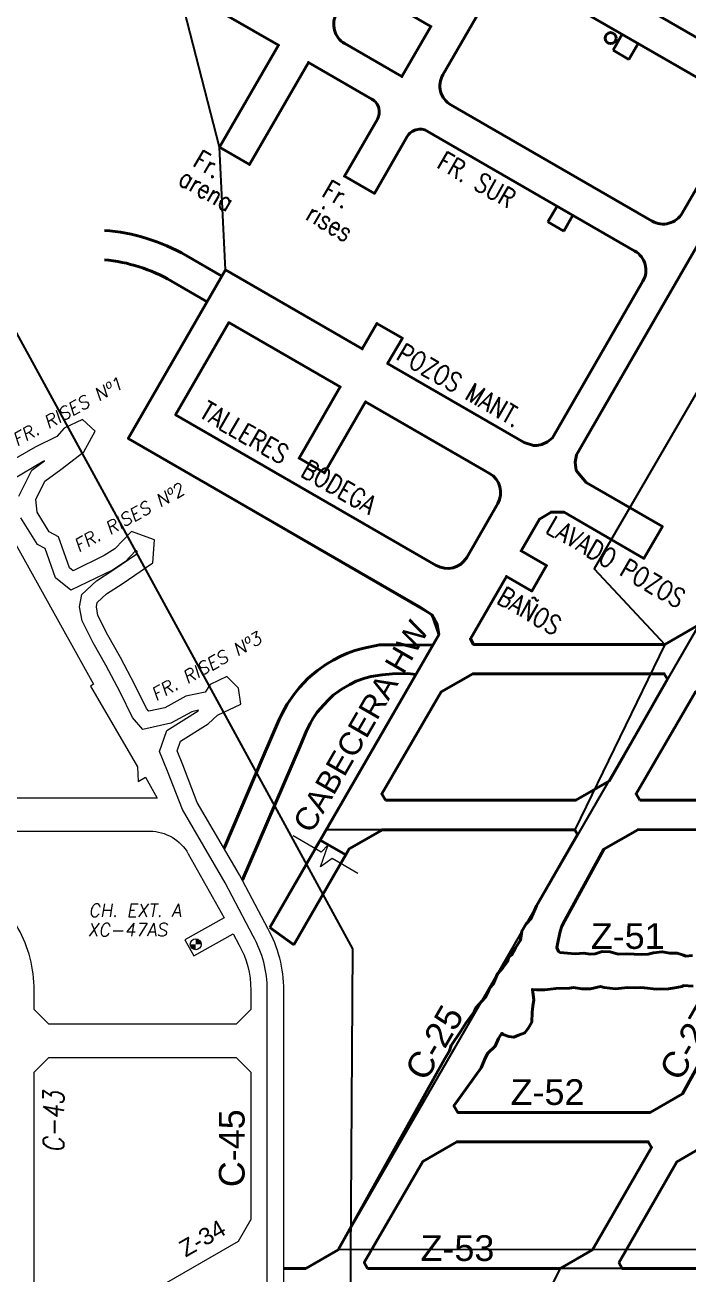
# Model space of a CAD drawing. Header units: millimetres. Extents: x -28 to 1943, y -5245 to 2752.
# Drawn here: x 841 to 931.3, y -364.5 to -194.4 of the extents above; entities that cross this region are included whole.
import ezdxf
from ezdxf.enums import TextEntityAlignment as Align

# ---------------------------------------------------------------- set-up
doc = ezdxf.new("R2010")
doc.units = ezdxf.units.MM
for name, color, linetype in [('144', 10, 'Continuous'), ('167', 10, 'Continuous'), ('205', 1, 'Continuous'), ('206', 10, 'Continuous')]:
    doc.layers.add(name, color=color, linetype=linetype)
doc.styles.add('1-1500', font='romans.shx', dxfattribs={"width": 0.8, "height": 3.75})
doc.styles.add('DG-T1-473 TO 560$0$Standard', font='arial.ttf')
doc.styles.add('DG-T1-473 TO 560$1$Standard', font='arial.ttf')
doc.styles.add('ROMANS', font='romans.shx', dxfattribs={"width": 0.8})

msp = doc.modelspace()

# ---------------------------------------------------------------- hatches: boundary and pattern name
at = {"lineweight": 20}
h = msp.add_hatch(color=8, dxfattribs=at)
h.paths.add_polyline_path([(864.258, -318.842), (864.258, -319.592), (865.008, -319.592, 0.4142136)])
h.paths.add_polyline_path([(864.258, -319.592), (863.508, -319.592, 0.4142136), (864.258, -320.342)])

# ---------------------------------------------------------------- linework, layer by layer
at = {"color": 3, "linetype": 'Continuous', "lineweight": 40}
for p, q in [((921.095, -197.827), (922.345, -195.662)), ((921.095, -197.827), (922.345, -195.662)), ((923.26, -199.077), (924.51, -196.912)), ((923.26, -199.077), (924.51, -196.912)), ((921.095, -197.827), (923.26, -199.077)), ((921.095, -197.827), (923.26, -199.077)), ((913.459, -219.053), (912.209, -221.218)), ((913.459, -219.053), (912.209, -221.218)), ((915.624, -220.303), (914.374, -222.468)), ((915.624, -220.303), (914.374, -222.468)), ((914.374, -222.468), (912.209, -221.218)), ((914.374, -222.468), (912.209, -221.218)), ((881.213, -305.405), (880.539, -306.573)), ((881.213, -305.405), (880.539, -306.573)), ((884.677, -307.405), (883.997, -308.583)), ((884.677, -307.405), (883.997, -308.583)), ((887.669, -363.748), (888.187, -363.747)), ((887.669, -363.748), (888.187, -363.747))]:
    msp.add_line(p, q, dxfattribs=at)
at = {"color": 7, "linetype": 'Continuous', "lineweight": 40}
for p, q in [((881.213, -305.405), (884.677, -307.405)), ((874.337, -317.314), (877.602, -319.66))]:
    msp.add_line(p, q, dxfattribs=at)
msp.add_lwpolyline([(895.792, -208.853), (924.068, -225.178), (895.792, -208.853, 0.4142136), (893.06, -209.585), (888.583, -217.34), (884.512, -214.99), (888.99, -207.235, 0.4142136), (888.257, -204.503), (879.597, -199.503), (871.572, -213.403), (867.502, -211.053), (875.527, -197.153), (861.888, -189.278), (864.238, -185.208), (877.877, -193.083), (894.777, -163.811), (898.847, -166.161), (894.297, -174.042), (938.768, -199.717, 0.4142136), (942.866, -198.619), (964.555, -161.052), (949.165, -161.052)], format="xyb", dxfattribs=at)
msp.add_lwpolyline([(895.792, -208.853), (924.068, -225.178), (895.792, -208.853, 0.4142136), (893.06, -209.585), (888.583, -217.34), (884.512, -214.99), (888.99, -207.235, 0.4142136), (888.257, -204.503), (879.597, -199.503), (871.572, -213.403), (867.502, -211.053), (875.527, -197.153), (861.888, -189.278), (864.238, -185.208), (877.877, -193.083), (894.777, -163.811), (898.847, -166.161), (894.297, -174.042), (938.768, -199.717, 0.4142136), (942.866, -198.619), (964.555, -161.052), (949.165, -161.052)], format="xyb", dxfattribs=at)
at = {"linetype": 'Continuous', "lineweight": 40}
for points in [[(894.545, -179.612, 0.4142136), (890.447, -180.71), (883.447, -192.835, 0.4142136), (884.545, -196.933), (892.34, -201.433), (896.29, -194.591), (891.656, -191.916), (893.756, -188.279), (898.39, -190.954), (902.34, -184.112)], [(894.545, -179.612, 0.4142136), (890.447, -180.71), (883.447, -192.835, 0.4142136), (884.545, -196.933), (892.34, -201.433), (896.29, -194.591), (891.656, -191.916), (893.756, -188.279), (898.39, -190.954), (902.34, -184.112)], [(903.492, -255.009), (904.271, -255.459, -0.4025751), (905.41, -259.583), (901.157, -266.942, -0.4025751), (897.015, -268.013), (861.504, -247.487), (868.76, -234.933), (883.926, -243.699), (878.322, -253.393), (881.785, -255.395), (887.389, -245.701)], [(903.492, -255.009), (904.271, -255.459, -0.4025751), (905.41, -259.583), (901.157, -266.942, -0.4025751), (897.015, -268.013), (861.504, -247.487), (868.76, -234.933), (883.926, -243.699), (878.322, -253.393), (881.785, -255.395), (887.389, -245.701)]]:
    msp.add_lwpolyline(points, format="xyb", close=True, dxfattribs=at)
for points in [[(926.418, -221.108), (899.008, -205.283, -0.4142136), (897.91, -201.185), (904.91, -189.06, -0.4142136), (909.008, -187.962), (936.418, -203.787, -0.4142136), (937.516, -207.885), (930.516, -220.01, -0.4142136), (926.418, -221.108, 0.4142136), (930.516, -220.01)], [(926.418, -221.108), (899.008, -205.283, -0.4142136), (897.91, -201.185), (904.91, -189.06, -0.4142136), (909.008, -187.962), (936.418, -203.787, -0.4142136), (937.516, -207.885), (930.516, -220.01, -0.4142136), (926.418, -221.108, 0.4142136), (930.516, -220.01)], [(881.213, -305.405), (897.348, -277.458), (897.156, -276.036), (896.41, -274.721), (894.928, -273.737), (896.41, -274.721), (894.928, -273.737), (855.059, -250.699), (868.325, -227.75), (886.929, -238.504), (888.932, -235.039), (892.395, -237.041), (890.392, -240.506), (909.006, -251.266), (910.264, -251.658), (910.724, -251.66), (911.399, -251.532), (912.183, -251.155), (912.849, -250.61), (925.166, -229.276, 0.4142136), (924.068, -225.178, -0.4142136), (925.166, -229.276, 0.4142136), (924.068, -225.178)], [(874.337, -317.314), (897.348, -277.458), (897.156, -276.036), (896.41, -274.721), (894.928, -273.737), (896.41, -274.721), (894.928, -273.737), (855.059, -250.699), (868.325, -227.75), (886.929, -238.504), (888.932, -235.039), (892.395, -237.041), (890.392, -240.506), (909.006, -251.266), (910.264, -251.658), (910.724, -251.66), (911.399, -251.532), (912.183, -251.155), (912.849, -250.61), (925.166, -229.276, 0.4142136), (924.068, -225.178, -0.4142136), (925.166, -229.276, 0.4142136), (924.068, -225.178)]]:
    msp.add_lwpolyline(points, format="xyb", dxfattribs=at)
at = {"color": 7, "linetype": 'Continuous', "lineweight": 40}
msp.add_lwpolyline([(932.785, -276.08), (928.163, -278.748), (902.103, -278.748), (901.662, -277.985), (906.566, -269.491), (910.018, -271.486), (912.027, -268.027), (908.566, -266.027), (911.067, -261.696), (912.638, -260.733), (914.444, -260.762), (925.303, -267.038), (927.805, -262.71), (917.414, -256.702), (916.069, -255.053), (915.909, -253.943), (916.13, -252.926), (941.538, -208.919)], dxfattribs=at)
msp.add_lwpolyline([(932.785, -276.08), (928.163, -278.748), (902.103, -278.748), (901.662, -277.985), (906.566, -269.491), (910.018, -271.486), (912.027, -268.027), (908.566, -266.027), (911.067, -261.696), (912.638, -260.733), (914.444, -260.762), (925.303, -267.038), (927.805, -262.71), (917.414, -256.702), (916.069, -255.053), (915.909, -253.943), (916.13, -252.926), (941.538, -208.919)], dxfattribs=at)
at = {"color": 3, "lineweight": 40}
for points in [[(851.826, -222.369, -0.1119783), (862.955, -225.803), (867.818, -228.614)], [(851.826, -222.369, -0.1119783), (862.955, -225.803), (867.818, -228.614)], [(851.826, -226.383, -0.1085225), (860.959, -229.269), (865.821, -232.08)], [(851.826, -226.383, -0.1085225), (860.959, -229.269), (865.821, -232.08)]]:
    msp.add_lwpolyline(points, format="xyb", dxfattribs=at)
at = {"color": 8, "lineweight": 20}
for points in [[(876.25, -425.102), (876.25, -325.84, 0.128036), (874.06, -317.428), (870.237, -310.134), (864.465, -300.283), (862.491, -295.173), (861.705, -293.264), (862.166, -291.957), (865.962, -289.582), (867.21, -288.374), (870.411, -286.892), (870.069, -284.699), (868.468, -283.148), (866.202, -284.197), (865.525, -285.253), (862.916, -285.788), (860.062, -287.379), (857.874, -287.852), (857.538, -287.468), (855.975, -284.257), (854.005, -280.523), (852.283, -277.498), (850.937, -274.818), (850.728, -273.632), (850.828, -273.068), (852.107, -271.86), (854.222, -270.51), (858.41, -267.659), (858.657, -264.512), (855.513, -263.378), (853.217, -265.742), (851.793, -266.669), (847.55, -268.733), (847.061, -268.34), (845.557, -264.121), (844.293, -263.445), (842.639, -260.766), (842.456, -259), (843.682, -256.535), (845.88, -254.936), (849.022, -252.53), (850.569, -249.702), (848.841, -248.138), (846.317, -249.301), (845.327, -250.439), (842.4, -251.878), (839.389, -253.639)], [(876.25, -425.102), (876.25, -325.84, 0.128036), (874.06, -317.428), (870.237, -310.134), (864.465, -300.283), (862.491, -295.173), (861.705, -293.264), (862.166, -291.957), (865.962, -289.582), (867.21, -288.374), (870.411, -286.892), (870.069, -284.699), (868.468, -283.148), (866.202, -284.197), (865.525, -285.253), (862.916, -285.788), (860.062, -287.379), (857.874, -287.852), (857.538, -287.468), (855.975, -284.257), (854.005, -280.523), (852.283, -277.498), (850.937, -274.818), (850.728, -273.632), (850.828, -273.068), (852.107, -271.86), (854.222, -270.51), (858.41, -267.659), (858.657, -264.512), (855.513, -263.378), (853.217, -265.742), (851.793, -266.669), (847.55, -268.733), (847.061, -268.34), (845.557, -264.121), (844.293, -263.445), (842.639, -260.766), (842.456, -259), (843.682, -256.535), (845.88, -254.936), (849.022, -252.53), (850.569, -249.702), (848.841, -248.138), (846.317, -249.301), (845.327, -250.439), (842.4, -251.878), (839.389, -253.639)], [(874, -425.452), (874, -325.84, 0.1285259), (872.082, -318.5), (868.269, -311.225), (862.432, -301.264), (860.401, -296.007), (859.297, -293.326), (860.306, -290.466), (864.568, -287.8), (864.638, -287.732), (863.708, -287.923), (860.865, -289.507), (857.053, -290.331), (855.646, -288.723), (853.968, -285.274), (852.032, -281.605), (850.298, -278.56), (848.778, -275.533), (848.444, -273.632), (848.741, -271.944), (850.717, -270.078), (852.983, -268.631), (856.251, -266.406), (856.279, -266.047), (856.116, -265.988), (854.656, -267.491), (852.903, -268.631), (847.251, -271.38), (845.155, -269.695), (843.73, -265.695), (842.697, -265.143), (840.454, -261.51)]]:
    msp.add_lwpolyline(points, format="xyb", dxfattribs=at)
for points in [[(840.15, -258.582), (841.913, -255.039), (843.671, -253.76), (843.466, -253.861), (839.332, -256.279)], [(836.513, -259.433), (850.342, -284.192), (849.929, -284.423), (856.333, -295.45), (856.409, -297.424), (857.418, -296.861), (859.004, -299.7), (818.774, -299.7)], [(836.513, -259.433), (850.342, -284.192), (849.929, -284.423), (856.333, -295.45), (856.409, -297.424), (857.418, -296.861), (859.004, -299.7), (818.774, -299.7)]]:
    msp.add_lwpolyline(points, dxfattribs=at)
at = {"linetype": 'Continuous', "lineweight": 40}
for points in [[(896.572, -278.848), (891.335, -278.823), (889.291, -278.823), (887.155, -279.249), (885.938, -279.593), (884.932, -279.959), (884.034, -280.348), (882.96, -280.896), (881.977, -281.482), (880.848, -282.311), (880.104, -282.898), (879.536, -283.405), (878.401, -284.616), (877.656, -285.55), (876.715, -286.904), (876.06, -288.064), (875.614, -288.998), (873.47, -293.945), (868.119, -306.518)], [(894.232, -282.836), (893.122, -282.715), (891.068, -282.76), (889.623, -282.882), (888.139, -283.128), (887.278, -283.367), (886.118, -283.785), (885.245, -284.239), (884.057, -284.9), (882.982, -285.672), (882.378, -286.24), (881.683, -287), (880.81, -288.007), (880.246, -288.813), (879.838, -289.513), (879.322, -290.524), (878.433, -292.712), (870.617, -310.836)], [(877.602, -319.66), (885.129, -306.622), (889.677, -303.996), (915.887, -303.996), (916.265, -304.651), (910.672, -314.347), (909.903, -316.117), (909.271, -316.792), (908.664, -317.834), (908.466, -319.041), (907.819, -320.083), (907.239, -321.067), (906.911, -321.347), (906.73, -321.94), (906.094, -322.819), (905.358, -323.643), (904.775, -325.033), (904.293, -325.508), (904.139, -325.986), (903.653, -326.834), (902.461, -328.211), (902.189, -328.818), (901.05, -330.328), (900.371, -331.429), (899.026, -333.379), (898.81, -334.104), (898.132, -335.257), (883.64, -361.201), (879.227, -363.748)], [(884.677, -307.405), (885.129, -306.622), (889.677, -303.996), (915.887, -303.996), (916.265, -304.651), (910.672, -314.347), (909.903, -316.117), (909.271, -316.792), (908.664, -317.834), (908.466, -319.041), (907.819, -320.083), (907.239, -321.067), (906.911, -321.347), (906.73, -321.94), (906.094, -322.819), (905.358, -323.643), (904.775, -325.033), (904.293, -325.508), (904.139, -325.986), (903.653, -326.834), (902.461, -328.211), (902.189, -328.818), (901.05, -330.328), (900.371, -331.429), (899.026, -333.379), (898.81, -334.104), (898.132, -335.257), (883.64, -361.201), (879.227, -363.748)], [(950.397, -303.987), (924.442, -303.996), (919.82, -306.665), (914.53, -316.375), (914.113, -317.119), (913.864, -317.836), (913.616, -319.137), (913.416, -320.045), (913.667, -320.575), (913.894, -320.731), (914.904, -320.829), (915.925, -320.895), (917.115, -320.796), (917.962, -320.953), (918.644, -320.884), (919.612, -320.591), (920.707, -320.628), (921.791, -320.927), (922.936, -320.889), (923.978, -320.924), (924.916, -320.991), (925.866, -320.957), (926.591, -320.744), (927.777, -320.611), (928.84, -320.826), (929.814, -320.824), (930.674, -321.092), (930.996, -321.207), (931.923, -321.114)], [(950.397, -303.987), (924.442, -303.996), (919.82, -306.665), (914.53, -316.375), (914.113, -317.119), (913.864, -317.836), (913.616, -319.137), (913.416, -320.045), (913.667, -320.575), (913.894, -320.731), (914.904, -320.829), (915.925, -320.895), (917.115, -320.796), (917.962, -320.953), (918.644, -320.884), (919.612, -320.591), (920.707, -320.628), (921.791, -320.927), (922.936, -320.889), (923.978, -320.924), (924.916, -320.991), (925.866, -320.957), (926.591, -320.744), (927.777, -320.611), (928.84, -320.826), (929.814, -320.824), (930.674, -321.092), (930.996, -321.207), (931.923, -321.114)], [(931.981, -325.313), (930.642, -325.231), (930.511, -325.331), (929.508, -325.515), (928.659, -325.687), (926.975, -325.697), (925.353, -325.539), (924.863, -325.481), (924.195, -325.515), (923.075, -325.481), (921.419, -325.653), (919.89, -325.484), (919.363, -325.359), (918.002, -325.687), (916.821, -325.649), (915.705, -325.494), (915.144, -325.573), (913.305, -325.634), (911.783, -325.82), (910.671, -325.782), (910.101, -325.757), (910.3, -327.187), (910.174, -328.015), (910.053, -328.849), (910.024, -330.203), (909.589, -330.999), (909.059, -331.664), (908.23, -331.98), (907.563, -332.26), (906.9, -332.14), (906.119, -331.894), (905.954, -331.715), (905.476, -332.412), (905.035, -333.49), (904.04, -334.41), (903.719, -335.029), (903.147, -336.434), (899.421, -341.606), (899.937, -342.5), (926.135, -342.5), (930.549, -339.952), (935.005, -331.906)], [(931.981, -325.313), (930.642, -325.231), (930.511, -325.331), (929.508, -325.515), (928.659, -325.687), (926.975, -325.697), (925.353, -325.539), (924.863, -325.481), (924.195, -325.515), (923.075, -325.481), (921.419, -325.653), (919.89, -325.484), (919.363, -325.359), (918.002, -325.687), (916.821, -325.649), (915.705, -325.494), (915.144, -325.573), (913.305, -325.634), (911.783, -325.82), (910.671, -325.782), (910.101, -325.757), (910.3, -327.187), (910.174, -328.015), (910.053, -328.849), (910.024, -330.203), (909.589, -330.999), (909.059, -331.664), (908.23, -331.98), (907.563, -332.26), (906.9, -332.14), (906.119, -331.894), (905.954, -331.715), (905.476, -332.412), (905.035, -333.49), (904.04, -334.41), (903.719, -335.029), (903.147, -336.434), (899.421, -341.606), (899.937, -342.5), (926.135, -342.5), (930.549, -339.952), (935.005, -331.906)], [(921.855, -362.959), (922.31, -363.748), (948.509, -363.748), (952.749, -361.3), (960.911, -347.163), (960.528, -346.5), (934.468, -346.5), (929.779, -349.208), (921.857, -362.964)], [(921.855, -362.959), (922.31, -363.748), (948.509, -363.748), (952.749, -361.3), (960.911, -347.163), (960.528, -346.5), (934.468, -346.5), (929.779, -349.208), (921.857, -362.964)], [(876.25, -363.748), (879.227, -363.748)], [(876.25, -363.748), (879.227, -363.748)]]:
    msp.add_lwpolyline(points, dxfattribs=at)
for points in [[(890.092, -299.987), (916.004, -299.987), (920.618, -297.323), (928.494, -283.511), (928.053, -282.748), (901.994, -282.748), (897.691, -285.232), (889.588, -299.113)], [(890.092, -299.987), (916.004, -299.987), (920.618, -297.323), (928.494, -283.511), (928.053, -282.748), (901.994, -282.748), (897.691, -285.232), (889.588, -299.113)], [(924.733, -299.987), (950.645, -299.987), (955.259, -297.323), (963.135, -283.511), (962.694, -282.748), (936.635, -282.748), (932.332, -285.232), (924.229, -299.113)], [(924.733, -299.987), (950.645, -299.987), (955.259, -297.323), (963.135, -283.511), (962.694, -282.748), (936.635, -282.748), (932.332, -285.232), (924.229, -299.113)], [(887.669, -363.748), (913.868, -363.748), (918.281, -361.2), (926.328, -347.263), (925.887, -346.5), (899.827, -346.5), (895.169, -349.19), (887.198, -362.932)], [(887.669, -363.748), (913.868, -363.748), (918.281, -361.2), (926.328, -347.263), (925.887, -346.5), (899.827, -346.5), (895.169, -349.19), (887.198, -362.932)]]:
    msp.add_lwpolyline(points, close=True, dxfattribs=at)
at = {"color": 8, "lineweight": 20}
msp.add_lwpolyline([(863.235, -307.274), (868.112, -316.007), (862.775, -318.988), (863.994, -321.171), (869.331, -318.19), (870.131, -319.622, -0.128036), (871.75, -325.84), (871.75, -328.5), (869.75, -330.5), (844.25, -330.5), (842.25, -328.5), (842.25, -325.84, 0.128036), (840.06, -317.428), (834.334, -307.175, -0.5726179), (836.08, -304.2), (857.996, -304.2, -0.2717647)], format="xyb", close=True, dxfattribs=at)
msp.add_lwpolyline([(863.235, -307.274), (868.112, -316.007), (862.775, -318.988), (863.994, -321.171), (869.331, -318.19), (870.131, -319.622, -0.128036), (871.75, -325.84), (871.75, -328.5), (869.75, -330.5), (844.25, -330.5), (842.25, -328.5), (842.25, -325.84, 0.128036), (840.06, -317.428), (834.334, -307.175, -0.5726179), (836.08, -304.2), (857.996, -304.2, -0.2717647)], format="xyb", close=True, dxfattribs=at)
at = {"color": 3, "linetype": 'Continuous', "lineweight": 20}
msp.add_lwpolyline([(886.347, -309.95), (882.83, -307.905), (881.249, -309.072), (882.297, -306.074), (881.347, -307.043), (877.51, -304.812)], dxfattribs=at)
msp.add_lwpolyline([(886.347, -309.95), (882.83, -307.905), (881.249, -309.072), (882.297, -306.074), (881.347, -307.043), (877.51, -304.812)], dxfattribs=at)
at = {"color": 8, "lineweight": 20}
msp.add_lwpolyline([(871.75, -337), (871.75, -357.071), (870.018, -360.071), (843.982, -375.103), (842.25, -374.103), (842.25, -337), (844.25, -335), (869.75, -335)], close=True, dxfattribs=at)
msp.add_lwpolyline([(871.75, -337), (871.75, -357.071), (870.018, -360.071), (843.982, -375.103), (842.25, -374.103), (842.25, -337), (844.25, -335), (869.75, -335)], close=True, dxfattribs=at)
at = {"lineweight": 40}
msp.add_circle((920.754, -196.188), 0.75, dxfattribs=at)
at = {"color": 8, "lineweight": 20}
msp.add_circle((864.258, -319.592), 0.75, dxfattribs=at)
at = {"layer": '144'}
msp.add_lwpolyline([(883.64, -361.201), (1031.989, -104.252), (1002.335, -104.694), (1059.316, -4.92), (1331.424, -5.392), (1126.254, -361.125), (883.64, -361.201)], close=True, dxfattribs=at)
at = {"layer": '167'}
msp.add_lwpolyline([(793.984, -747.719), (1288.758, -747.718), (1347.109, -646.658), (1351.609, -644.06), (1383.259, -644.06), (1805.194, 86.748), (1770.861, 87.511), (1838.66, 204.944), (1646.978, 301.627), (1521.565, 87.697), (1424.451, 87.511), (1164.8, -363.75), (913.868, -363.748), (890.119, -410.232), (793.984, -747.719)], close=True, dxfattribs=at)
at = {"layer": '205'}
msp.add_lwpolyline([(593.738, -331.797), (568.164, -344.701), (568.79, -864.558), (754.776, -765.025), (756.259, -594.284), (781.879, -583.293), (781.879, -563.498), (861.603, -563.385), (884.2, -544.2), (885.659, -320.206), (837.391, -231.896), (708.067, -232.506), (684.077, -220.289), (618.147, -221.216), (618.147, -327.395), (593.738, -331.797)], close=True, dxfattribs=at)
at = {"layer": '206'}
msp.add_lwpolyline([(915.887, -303.996), (882.026, -303.996), (897.348, -277.458), (896.41, -274.721), (855.059, -250.699), (868.325, -227.75), (867.502, -211.053), (861.888, -189.278), (864.238, -185.208), (894.777, -163.811), (945.916, -193.336), (964.555, -161.052), (949.165, -161.052), (927.395, -140.552), (925.222, -103.703), (967.826, -101.386), (973.333, -105.254), (981.633, -111.085), (981.633, -159.985), (918.538, -268.482), (928.163, -278.748), (915.887, -303.996)], close=True, dxfattribs=at)

# ---------------------------------------------------------------- texts
at = {"linetype": 'Continuous', "style": '1-1500', "width": 0.8}
for s, p in [('Fr.', (863.689, -213.554)), ('FR. SUR', (896.919, -213.745)), ('arena', (861.667, -215.998)), ('Fr.', (881.265, -217.656)), ('rises', (879.025, -220.786)), ('POZOS MANT.', (891.398, -239.881)), ('TALLERES  BODEGA', (864.568, -247.739)), ('LAVADO POZOS', (911.77, -263.433)), ('BAÑOS', (905.097, -273.033))]:
    msp.add_text(s, height=2.6, rotation=330, dxfattribs=at).set_placement(p)
at = {"color": 8, "linetype": 'Continuous', "lineweight": 20, "ltscale": 0.5, "style": 'ROMANS', "oblique": 10}
for s, p in [('FR. RISES Nº1', (839.915, -251.798)), ('FR. RISES Nº2', (848.276, -266.229)), ('FR. RISES Nº3', (858.812, -286.512))]:
    msp.add_text(s, height=1.75, rotation=28.77362, dxfattribs=at).set_placement(p)
at = {"linetype": 'Continuous', "style": 'DG-T1-473 TO 560$1$Standard'}
msp.add_text('CABECERA HW', height=3.1, rotation=60, dxfattribs=at).set_placement((888.883, -291.166), align=Align.BOTTOM_CENTER)
at = {"color": 8, "linetype": 'Continuous', "lineweight": 20, "ltscale": 0.5, "style": 'ROMANS', "oblique": 10}
for s, p in [('CH. EXT. A', (849.657, -315.855)), ('XC-47AS', (849.522, -318.495))]:
    msp.add_text(s, height=1.75, dxfattribs=at).set_placement(p)
at = {"linetype": 'Continuous', "style": 'DG-T1-473 TO 560$0$Standard'}
for s, p in [('Z-51', (923.086, -318.477)), ('Z-52', (912.164, -339.732)), ('Z-53', (899.896, -360.981))]:
    msp.add_text(s, height=3.5, dxfattribs=at).set_placement(p, align=Align.MIDDLE_CENTER)
for s, p in [('C-25', (899.377, -328.39)), ('C-27', (934.018, -328.39))]:
    msp.add_text(s, height=3.5, rotation=60, dxfattribs=at).set_placement(p, align=Align.MIDDLE_RIGHT)
at = {"color": 8, "linetype": 'Continuous', "lineweight": 20, "ltscale": 0.5, "style": 'ROMANS', "oblique": 10, "width": 0.8}
msp.add_text('C-43', height=2.8, rotation=90, dxfattribs=at).set_placement((846.279, -347.954))
at = {"color": 8, "linetype": 'Continuous', "style": 'DG-T1-473 TO 560$1$Standard'}
msp.add_text('C-45', height=3.5, rotation=90, dxfattribs=at).set_placement((870.909, -352.677))
at = {"color": 8, "linetype": 'Continuous', "ltscale": 0.5, "style": 'DG-T1-473 TO 560$1$Standard'}
msp.add_text('Z-34', height=2.3, rotation=30, dxfattribs=at).set_placement((862.865, -362.285))

doc.saveas('drawing.dxf')
